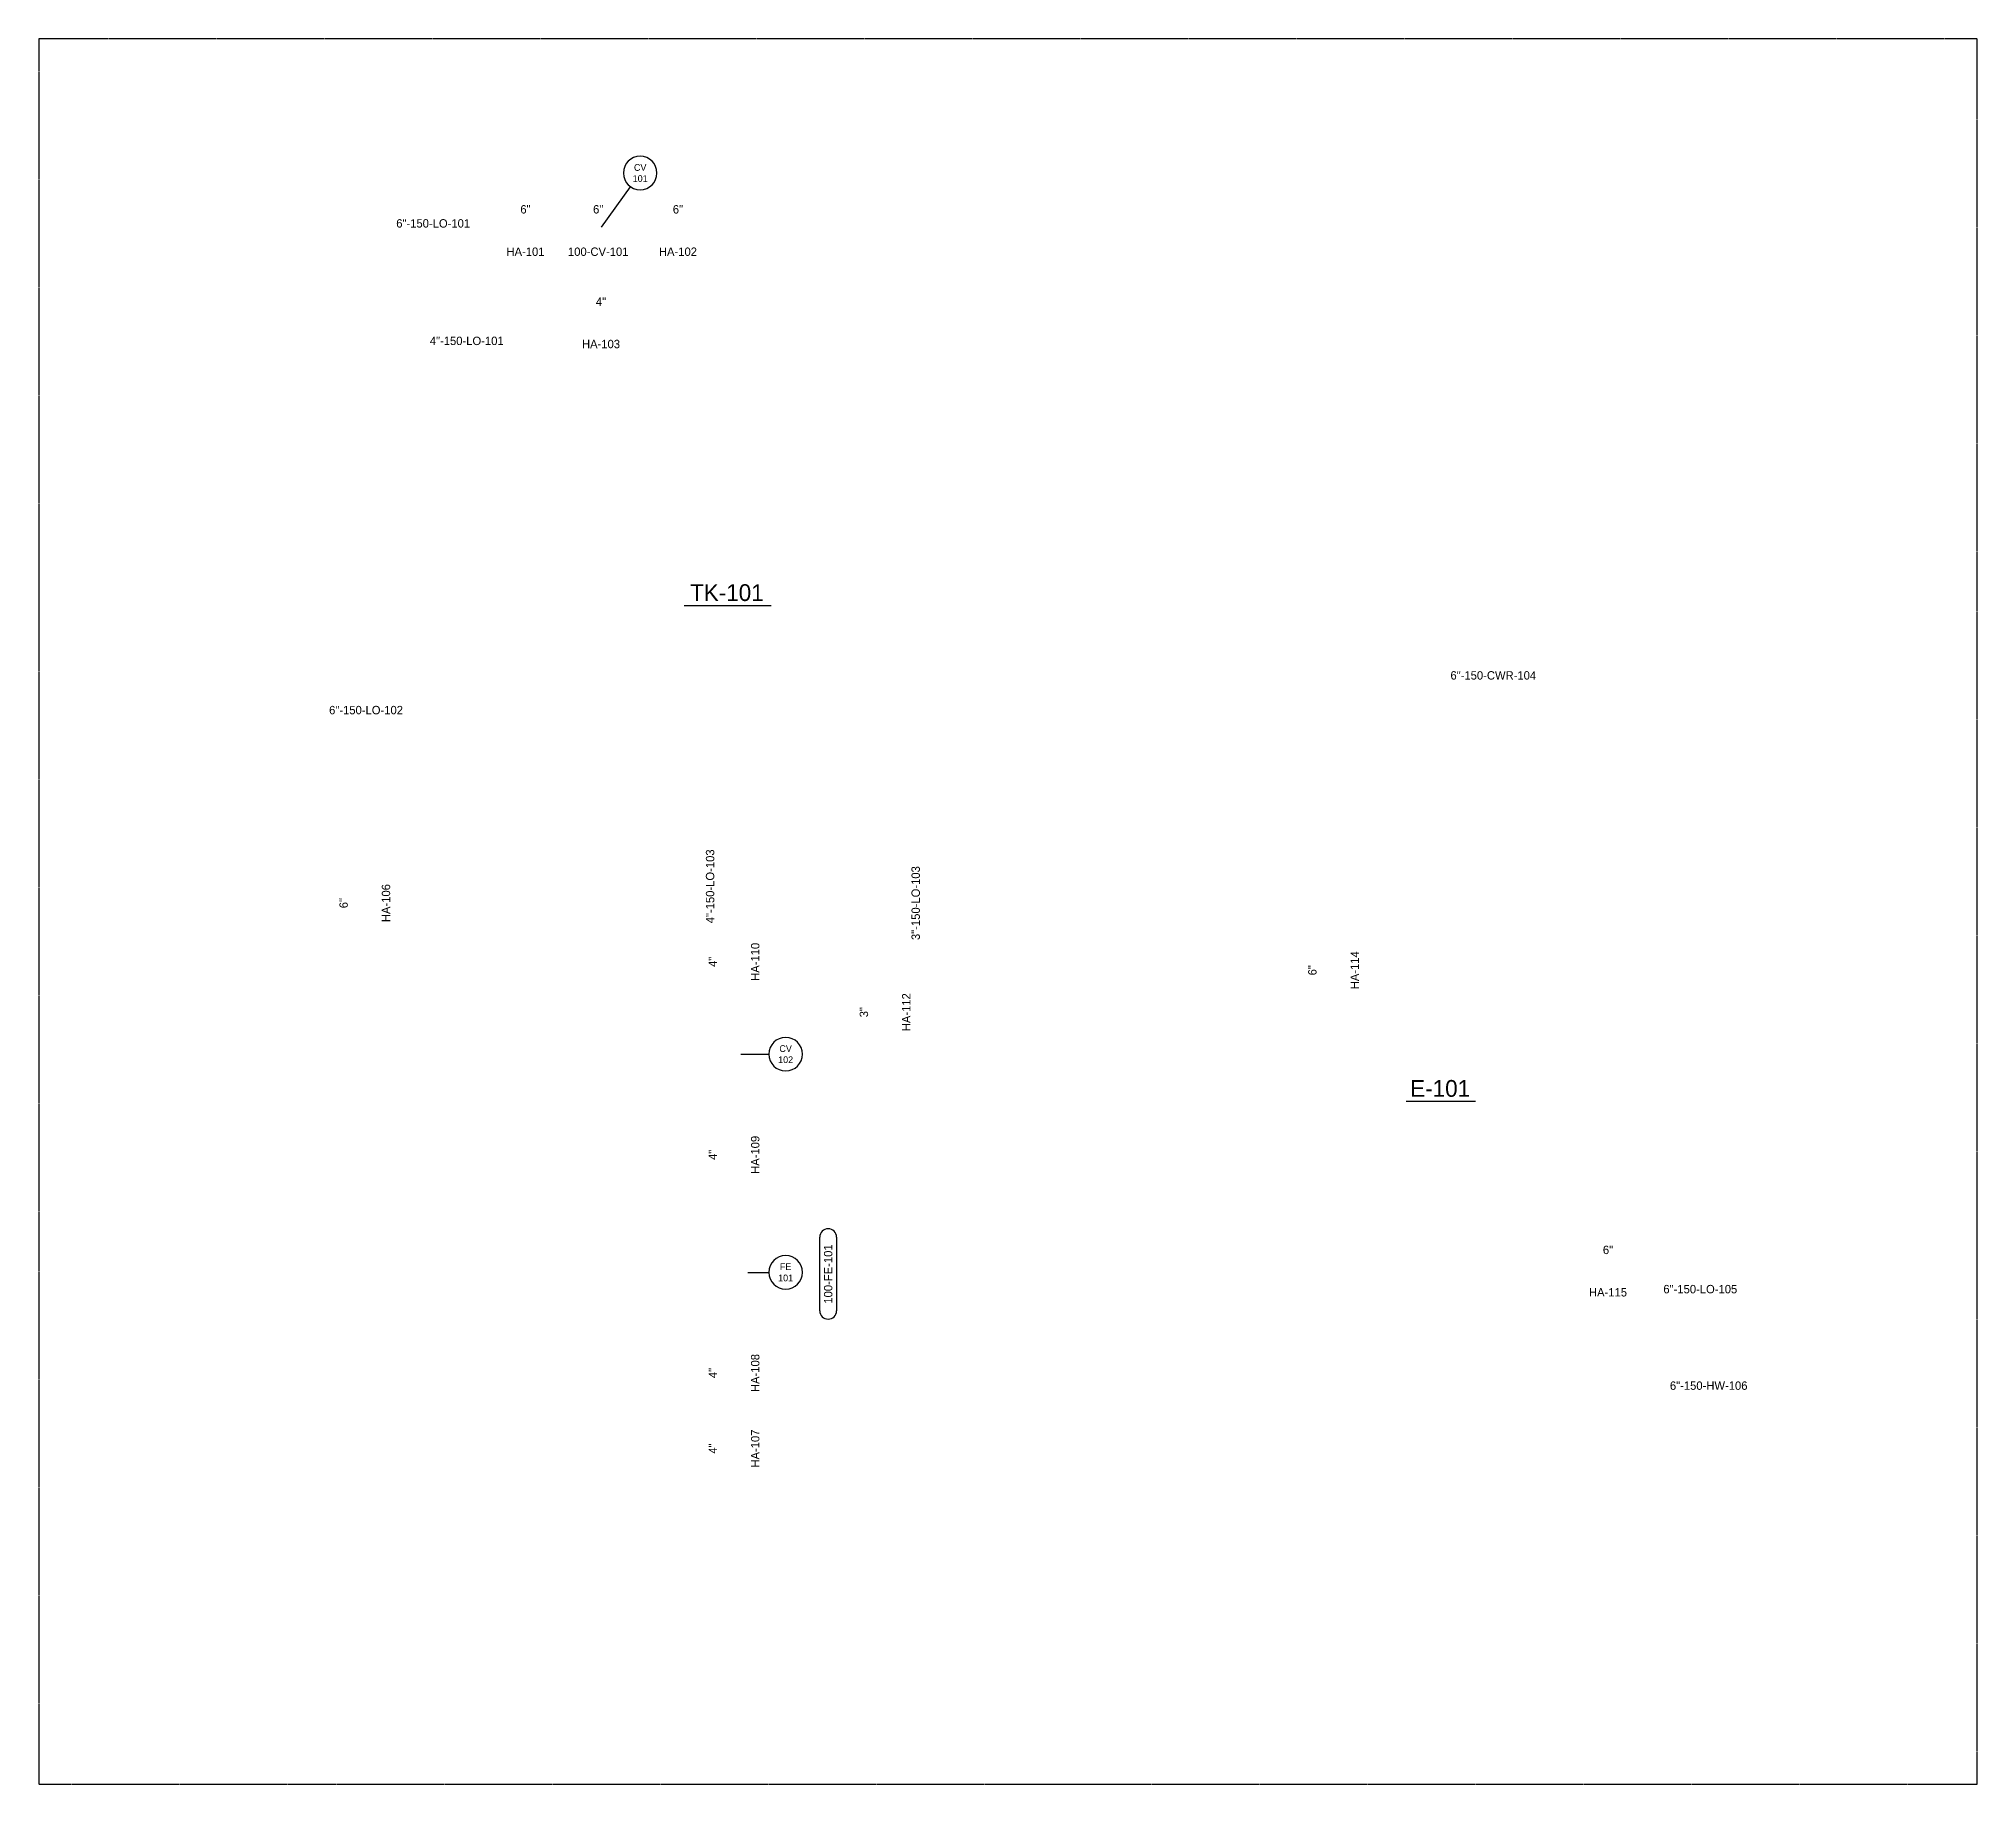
# Model space of a CAD drawing. Header units: millimetres. Extents: x 0 to 578, y 0 to 520.
import ezdxf
from ezdxf.enums import TextEntityAlignment as Align

# ---------------------------------------------------------------- set-up
doc = ezdxf.new("R2010")
doc.units = ezdxf.units.MM
doc.linetypes.add('HIDDEN2', pattern=[0.1875, 0.125, -0.0625])
doc.layers.add('Instrument', color=40, linetype='Continuous')
doc.layers.add('Text', color=7, linetype='Continuous')
doc.layers.add('no plot', color=41, linetype='HIDDEN2', plot=False)
doc.dimstyles.new('ISO-25', dxfattribs={"dimtxt": 2.5, "dimasz": 2.5, "dimexe": 1.25, "dimexo": 0.625, "dimtad": 1, "dimtxsty": 'Standard', "dimcen": 2.5, "dimadec": 0, "dimazin": 0, "dimtfac": 1, "dimtmove": 0, "dimatfit": 3, "dimfxl": 1, "dimarcsym": 0})

# ---------------------------------------------------------------- blocks, each defined once
blk = doc.blocks.new('*U7')
at = {"color": 0, "linetype": 'ByBlock', "lineweight": -3}
blk.add_line((-0.511, -0.152), (0.528, -0.152), dxfattribs=at)
at = {"color": 0, "linetype": 'ByBlock', "lineweight": -2}
blk.add_attdef('#(Equipment.Tag)', text='', height=0.2, dxfattribs=at).set_placement((0, 0), align=Align.MIDDLE)
blk = doc.blocks.new('Pipeline Tag_block')
at = {"color": 0, "linetype": 'ByBlock', "lineweight": -2}
blk.add_attdef('#(TargetObject.Tag)', text='', height=0.1, dxfattribs=at).set_placement((0, 0), align=Align.MIDDLE_CENTER)
blk = doc.blocks.new('Valve Label_block')
at = {"color": 0, "linetype": 'ByBlock', "lineweight": -2}
blk.add_attdef('#(TargetObject.Size)', text='', height=0.1, dxfattribs=at).set_placement((0, 0.1875), align=Align.BOTTOM_CENTER)
blk.add_attdef('#(TargetObject.Tag)', text='', height=0.1, dxfattribs=at).set_placement((0, -0.1875), align=Align.TOP_CENTER)
blk = doc.blocks.new('*U41')
at = {"color": 0, "linetype": 'ByBlock', "lineweight": -2}
for start, end in [(0, 180), (180, 0)]:
    blk.add_arc((0, 0), 0.25, start, end, dxfattribs=at)
blk.add_wipeout([(-0.12, 0.149), (0.125, 0.151), (0.125, 0.024), (-0.12, 0.024)], dxfattribs=at)
blk.add_wipeout([(-0.118, -0.024), (0.122, -0.024), (0.122, -0.155), (-0.118, -0.155)], dxfattribs=at)
for tag, p in [('#(TargetObject.Type)', (0, 0.083)), ('#(TargetObject.LoopNumber)', (0, -0.083))]:
    blk.add_attdef(tag, text='', height=0.1, dxfattribs=at).set_placement(p, align=Align.MIDDLE_CENTER)
blk = doc.blocks.new('*U44')
at = {"color": 0, "linetype": 'ByBlock', "lineweight": -2}
for p, q in [((-0.458, 0.093), (-0.021, 0.093)), ((-0.021, 0.093), (0.42, 0.093)), ((0.42, -0.108), (-0.458, -0.108))]:
    blk.add_line(p, q, dxfattribs=at)
for centre, start, end in [((-0.458, -0.007), 90, 270), ((0.42, -0.007), 270, 90)]:
    blk.add_arc(centre, 0.1, start, end, dxfattribs=at)
blk.add_attdef('#(TargetObject.Tag)', text='', height=0.1, dxfattribs=at).set_placement((-0.02, -0.057), align=Align.CENTER)
blk = doc.blocks.new('*U45')
at = {"color": 0, "linetype": 'ByBlock', "lineweight": -2}
for start, end in [(0, 180), (180, 0)]:
    blk.add_arc((0, 0), 0.25, start, end, dxfattribs=at)
blk.add_wipeout([(-0.102, 0.149), (0.107, 0.151), (0.107, 0.024), (-0.102, 0.024)], dxfattribs=at)
blk.add_wipeout([(-0.118, -0.024), (0.122, -0.024), (0.122, -0.155), (-0.118, -0.155)], dxfattribs=at)
for tag, p in [('#(TargetObject.Type)', (0, 0.083)), ('#(TargetObject.LoopNumber)', (0, -0.083))]:
    blk.add_attdef(tag, text='', height=0.1, dxfattribs=at).set_placement(p, align=Align.MIDDLE_CENTER)
blk = doc.blocks.new('*U46')
at = {"color": 0, "linetype": 'ByBlock', "lineweight": -2}
for start, end in [(0, 180), (180, 0)]:
    blk.add_arc((0, 0), 0.25, start, end, dxfattribs=at)
blk.add_wipeout([(-0.12, 0.149), (0.125, 0.151), (0.125, 0.024), (-0.12, 0.024)], dxfattribs=at)
blk.add_wipeout([(-0.136, -0.024), (0.14, -0.024), (0.14, -0.155), (-0.136, -0.155)], dxfattribs=at)
for tag, p in [('#(TargetObject.Type)', (0, 0.083)), ('#(TargetObject.LoopNumber)', (0, -0.083))]:
    blk.add_attdef(tag, text='', height=0.1, dxfattribs=at).set_placement(p, align=Align.MIDDLE_CENTER)
blk = doc.blocks.new('*U47')
at = {"color": 0, "linetype": 'ByBlock', "lineweight": -3}
blk.add_line((-0.404, -0.152), (0.42, -0.152), dxfattribs=at)
at = {"color": 0, "linetype": 'ByBlock', "lineweight": -2}
blk.add_attdef('#(Equipment.Tag)', text='', height=0.2, dxfattribs=at).set_placement((0, 0), align=Align.MIDDLE)

msp = doc.modelspace()

# ---------------------------------------------------------------- linework, layer by layer
at = {"layer": 'no plot'}
msp.add_lwpolyline([(0, 0), (577.5, 0), (577.5, 520), (0, 520)], close=True, dxfattribs=at)

# ---------------------------------------------------------------- block references
at = {"layer": 'Text', "xscale": 25, "yscale": 25, "zscale": 25}
for name, p, values in [('Valve Label_block', (145, 462.5), {'#(TargetObject.Size)': '6"', '#(TargetObject.Tag)': 'HA-101'}), ('Valve Label_block', (166.67, 462.5), {'#(TargetObject.Size)': '6"', '#(TargetObject.Tag)': '100-CV-101'}), ('Valve Label_block', (190.42, 462.5), {'#(TargetObject.Size)': '6"', '#(TargetObject.Tag)': 'HA-102'}), ('Pipeline Tag_block', (117.5, 465), {'#(TargetObject.Tag)': '6"-150-LO-101'}), ('Valve Label_block', (167.5, 435), {'#(TargetObject.Size)': '4"', '#(TargetObject.Tag)': 'HA-103'}), ('Pipeline Tag_block', (127.5, 430), {'#(TargetObject.Tag)': '4"-150-LO-101'}), ('*U7', (205, 355), {'#(Equipment.Tag)': 'TK-101'}), ('Pipeline Tag_block', (433.33, 330.34), {'#(TargetObject.Tag)': '6"-150-CWR-104'}), ('Pipeline Tag_block', (97.5, 320), {'#(TargetObject.Tag)': '6"-150-LO-102'}), ('*U47', (417.5, 207.3), {'#(Equipment.Tag)': 'E-101'}), ('Valve Label_block', (467.5, 152.5), {'#(TargetObject.Size)': '6"', '#(TargetObject.Tag)': 'HA-115'}), ('Pipeline Tag_block', (495, 147.5), {'#(TargetObject.Tag)': '6"-150-LO-105'}), ('Pipeline Tag_block', (497.5, 118.75), {'#(TargetObject.Tag)': '6"-150-HW-106'})]:
    msp.add_blockref(name, p, dxfattribs=at).add_auto_attribs(values)
at = {"layer": 'Text', "xscale": 25, "yscale": 25, "zscale": 25, "rotation": 90}
for name, p, values in [('Pipeline Tag_block', (200, 267.5), {'#(TargetObject.Tag)': '4"-150-LO-103'}), ('Pipeline Tag_block', (261.25, 262.5), {'#(TargetObject.Tag)': '3"-150-LO-103'}), ('Valve Label_block', (97.5, 262.5), {'#(TargetObject.Size)': '6"', '#(TargetObject.Tag)': 'HA-106'}), ('Valve Label_block', (207.5, 245), {'#(TargetObject.Size)': '4"', '#(TargetObject.Tag)': 'HA-110'}), ('Valve Label_block', (386.11, 242.5), {'#(TargetObject.Size)': '6"', '#(TargetObject.Tag)': 'HA-114'}), ('Valve Label_block', (252.5, 230), {'#(TargetObject.Size)': '3"', '#(TargetObject.Tag)': 'HA-112'}), ('Valve Label_block', (207.5, 187.5), {'#(TargetObject.Size)': '4"', '#(TargetObject.Tag)': 'HA-109'}), ('*U44', (235, 152.5), {'#(TargetObject.Tag)': '100-FE-101'}), ('Valve Label_block', (207.5, 122.5), {'#(TargetObject.Size)': '4"', '#(TargetObject.Tag)': 'HA-108'}), ('Valve Label_block', (207.5, 100), {'#(TargetObject.Size)': '4"', '#(TargetObject.Tag)': 'HA-107'})]:
    msp.add_blockref(name, p, dxfattribs=at).add_auto_attribs(values)

# ---------------------------------------------------------------- next in the draw order: block references
at = {"layer": 'Instrument', "linetype": 'ByBlock', "xscale": 20, "yscale": 20, "zscale": 20}
for name, p, values in [('*U41', (179.17, 480), {'#(TargetObject.Type)': 'CV', '#(TargetObject.LoopNumber)': '101'}), ('*U46', (222.5, 217.5), {'#(TargetObject.Type)': 'CV', '#(TargetObject.LoopNumber)': '102'}), ('*U45', (222.5, 152.5), {'#(TargetObject.Type)': 'FE', '#(TargetObject.LoopNumber)': '101'})]:
    msp.add_blockref(name, p, dxfattribs=at).add_auto_attribs(values)

# ---------------------------------------------------------------- next in the draw order: leaders
at = {"layer": 'Instrument', "linetype": 'ByBlock', "has_arrowhead": 0}
for points in [[(167.64, 463.86), (176.26, 475.93)], [(209.17, 217.5), (217.5, 217.5)], [(211.25, 152.5), (217.5, 152.5)]]:
    msp.add_leader(points, dimstyle='ISO-25', dxfattribs=at)

doc.saveas('drawing.dxf')
